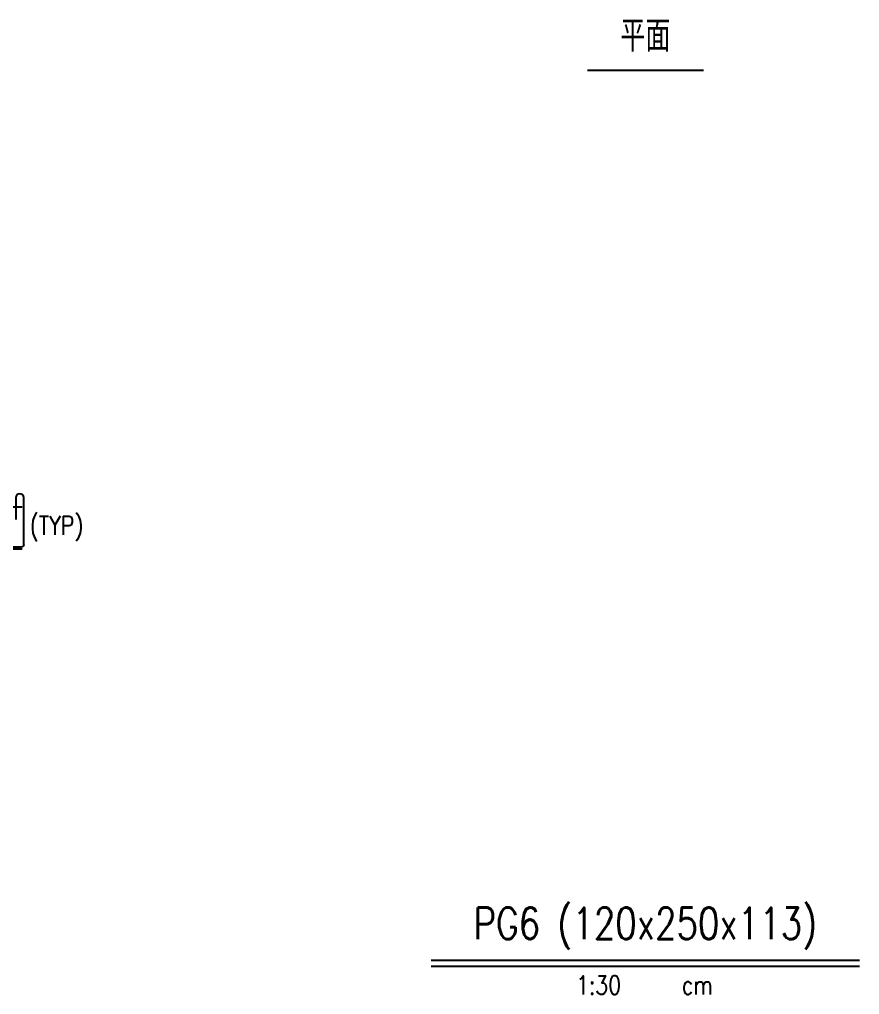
# Model space of a CAD drawing. Extents: x -4754 to 8167, y -19960 to 3942.
# Drawn here: x 1135 to 1537.2, y 1833.4 to 2300.1 of the extents above; entities that cross this region are included whole.
import ezdxf
from ezdxf.enums import TextEntityAlignment as Align

# ---------------------------------------------------------------- set-up
doc = ezdxf.new("R2010")
doc.units = 0
doc.header["$LTSCALE"] = 3
doc.layers.get('0').update_dxf_attribs({"linetype": 'CONTINUOUS'})
doc.layers.add('HB_TXT_CTEXT', color=2, linetype='CONTINUOUS')
doc.styles.get("Standard").update_dxf_attribs({"font": 'ROMANS.shx', "width": 0.8, "bigfont": 'chineset.shx'})

# ---------------------------------------------------------------- blocks, each defined once
blk = doc.blocks.new('beam_Topview')
at = {"layer": 'HB_TXT_CTEXT', "color": 4, "linetype": 'Continuous'}
blk.add_line((-27.76, 0), (27.76, 0), dxfattribs=at)
at = {"layer": 'HB_TXT_CTEXT', "color": 4, "linetype": 'Continuous', "width": 0.8}
blk.add_text('平面', height=15, rotation=360, dxfattribs=at).set_placement((0, 16.5), align=Align.MIDDLE)
blk = doc.blocks.new('beam_title')
at = {"layer": 'HB_TXT_CTEXT', "color": 3, "linetype": 'Continuous'}
blk.add_line((-102.52, 3), (102.52, 3), dxfattribs=at)
at = {"layer": 'HB_TXT_CTEXT', "color": 1, "linetype": 'Continuous'}
blk.add_line((-102.52, 0), (102.52, 0), dxfattribs=at)
at = {"color": 3, "linetype": 'Continuous', "width": 0.8}
blk.add_attdef('A', text='', height=15, dxfattribs=at).set_placement((0, 19.49), align=Align.MIDDLE)
at = {"color": 2, "linetype": 'Continuous', "width": 0.8}
for tag, p in [('1:30', (-22.44, -9)), ('CM', (24.84, -9))]:
    blk.add_attdef(tag, text='', height=9, dxfattribs=at).set_placement(p, align=Align.MIDDLE)
blk = doc.blocks.new('rebar_2Tie_180_90')
at = {"layer": 'HB_TXT_CTEXT', "linetype": 'Continuous'}
for points in [[(46.52, -8.69), (46.52, 13.68, 1), (42.68, 13.68), (42.68, 3.28)], [(45.67, 9.28), (39.8, 9.28, 0.414214), (38.6, 8.08), (38.6, -9.57)], [(46.52, -8.69, -0.414214), (45.32, -9.89), (37.81, -9.89)], [(38.6, -9.57, 0.414214), (39.8, -10.77), (45.67, -10.77)]]:
    blk.add_lwpolyline(points, format="xyb", dxfattribs=at)
at = {"color": 2, "linetype": 'Continuous', "width": 0.8}
for tag, p in [('2-D16', (-1.67, 0.43)), ('(TYP)', (49.39, 0.45))]:
    blk.add_attdef(tag, text='', height=9, dxfattribs=at).set_placement(p, align=Align.MIDDLE_LEFT)

msp = doc.modelspace()

# ---------------------------------------------------------------- block references
at = {"layer": 'HB_TXT_CTEXT', "color": 0, "linetype": 'Continuous', "rotation": 360}
msp.add_blockref('beam_Topview', (1434.723, 2275.95), dxfattribs=at)
at = {"layer": 'HB_TXT_CTEXT', "linetype": 'Continuous'}
msp.add_blockref('rebar_2Tie_180_90', (1090.573, 2057.507, -88.615), dxfattribs=at).add_auto_attribs({'2-D16': '2-#5', '(TYP)': '(TYP)'})
at = {"layer": 'HB_TXT_CTEXT', "color": 0, "linetype": 'Continuous', "rotation": 360}
msp.add_blockref('beam_title', (1434.723, 1846.95), dxfattribs=at).add_auto_attribs({'A': 'PG6 (120x250x113)', '1:30': '1:30', 'CM': 'cm'})

doc.saveas('drawing.dxf')
